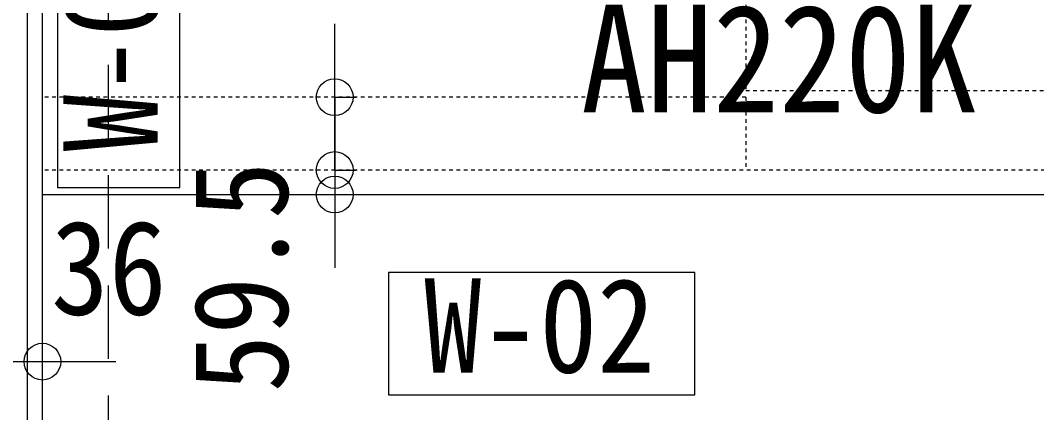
# Model space of a CAD drawing. Units: millimetres at full size, sheet at 1:30. Extents: x -17796 to 21385, y -23279 to 7734.
# Drawn here: x -11392 to -10562, y 2734 to 3055 of the extents above; entities that cross this region are included whole.
import ezdxf
from ezdxf.enums import TextEntityAlignment as Align

# ---------------------------------------------------------------- set-up
doc = ezdxf.new("R2010")
doc.units = ezdxf.units.MM
doc.header["$LTSCALE"] = 30
doc.linetypes.add('DASHED2', pattern=[3, 2, -1])
doc.linetypes.add('USER7', pattern=[0.2, 0.1, -0.1])
for name, color, linetype, lineweight in [('0-1_(W)電灯', 253, 'Continuous', 18), ('E-8_緑点線', 7, 'DASHED2', 9), ('E-B_ﾊｯﾁﾝｸﾞ', 5, 'Continuous', 9)]:
    doc.layers.add(name, color=color, linetype=linetype, lineweight=lineweight)
doc.styles.add('ＭＳ ゴシック', font='')
doc.styles.get('ＭＳ ゴシック').set_extended_font_data('MS Gothic')

msp = doc.modelspace()

# ---------------------------------------------------------------- linework, layer by layer
at = {"layer": '0-1_(W)電灯', "color": 171}
for p, q in [((-11135.16, 3021.92), (-11135.16, 3051.92)), ((-11135.16, 2962.42), (-11135.16, 2992.42)), ((-11135.16, 2991.92), (-11117.66, 2991.92)), ((-11135.16, 2932.42), (-11117.66, 2932.42)), ((-11135.16, 2932.42), (-11135.16, 2912.42)), ((-11135.16, 2912.42), (-11117.66, 2912.42)), ((-11135.16, 2902.42), (-11135.16, 2872.42)), ((-11135.16, 2882.42), (-11135.16, 2852.42)), ((-11373.72, 2755.17), (-11373.72, 2793.46)), ((-11409.72, 2775.96), (-11373.72, 2775.96)), ((-11379.72, 2775.96), (-11349.72, 2775.96)), ((-11343.72, 2775.96), (-11313.72, 2775.96))]:
    msp.add_line(p, q, dxfattribs=at)
at = {"layer": '0-1_(W)電灯', "color": 7}
for p, q in [((-11135.16, 2991.92), (-11135.16, 3021.92)), ((-11135.16, 2932.42), (-11135.16, 2962.42)), ((-11135.16, 2932.42), (-11135.16, 2902.42)), ((-11135.16, 2912.42), (-11135.16, 2882.42)), ((-11409.72, 2775.96), (-11379.72, 2775.96)), ((-11373.72, 2775.96), (-11343.72, 2775.96))]:
    msp.add_line(p, q, dxfattribs=at)
at = {"layer": '0-1_(W)電灯', "color": 4, "linetype": 'USER7'}
msp.add_line((-10799.72, 2991.92), (-10799.72, 2932.42), dxfattribs=at)
at = {"layer": '0-1_(W)電灯', "color": 6}
msp.add_line((-11373.72, 2912.42), (-9208.72, 2912.42), dxfattribs=at)
at = {"layer": '0-1_(W)電灯', "color": 142, "linetype": 'USER7'}
msp.add_lwpolyline([(-11129.72, 3397.42), (-10799.72, 3397.42), (-10799.72, 2997.42), (-9139.72, 2997.42)], dxfattribs=at)
at = {"layer": '0-1_(W)電灯', "color": 30}
msp.add_lwpolyline([(-11386.22, 3381.92), (-11386.22, 2681.42), (-11786.22, 2681.42), (-11786.22, 1342.42)], dxfattribs=at)
at = {"layer": '0-1_(W)電灯', "color": 4}
msp.add_lwpolyline([(-11773.72, 1342.42), (-11773.72, 2668.92), (-11373.72, 2668.92), (-11373.72, 3297.42), (-11134.72, 3297.42)], dxfattribs=at)
at = {"layer": '0-1_(W)電灯', "color": 2}
for points in [[(-11261.43, 2918.22), (-11261.43, 3168.22), (-11361.43, 3168.22), (-11361.43, 2918.22)], [(-11091.3, 2748.72), (-10841.3, 2748.72), (-10841.3, 2848.72), (-11091.3, 2848.72)]]:
    msp.add_lwpolyline(points, close=True, dxfattribs=at)
at = {"layer": '0-1_(W)電灯', "color": 4, "linetype": 'USER7'}
for points in [[(-10799.72, 2991.92), (-10864.72, 2991.92), (-11373.72, 2991.92)], [(-9139.72, 2932.42), (-10864.72, 2932.42), (-11373.72, 2932.42)]]:
    msp.add_lwpolyline(points, dxfattribs=at)
at = {"layer": '0-1_(W)電灯', "color": 171}
msp.add_lwpolyline([(-11135.16, 2991.92), (-11135.16, 2932.42), (-11117.66, 2932.42)], dxfattribs=at)
at = {"layer": '0-1_(W)電灯', "color": 7}
for centre in [(-11135.16, 2991.92), (-11135.16, 2932.42), (-11135.16, 2932.42), (-11135.16, 2912.42), (-11373.72, 2775.96)]:
    msp.add_circle(centre, 15, dxfattribs=at)
at = {"layer": 'E-B_ﾊｯﾁﾝｸﾞ', "linetype": 'DASHED2'}
msp.add_line((-11319.72, 2058.22), (-11319.72, 3298.06), dxfattribs=at)

# ---------------------------------------------------------------- texts
at = {"layer": '0-1_(W)電灯', "color": 2, "style": 'ＭＳ ゴシック', "width": 0.9}
msp.add_text('W-02', height=76.97, rotation=90, dxfattribs=at).set_placement((-11256.63, 2947.22), align=Align.BOTTOM_LEFT)
at = {"layer": '0-1_(W)電灯', "color": 9, "style": 'ＭＳ ゴシック', "width": 0.9}
msp.add_text('59.5', height=76.97, rotation=90, dxfattribs=at).set_placement((-11150.36, 2750.92), align=Align.BOTTOM_LEFT)
msp.add_text('36', height=76.97, dxfattribs=at).set_placement((-11366.61, 2791.16), align=Align.BOTTOM_LEFT)
at = {"layer": '0-1_(W)電灯', "color": 2, "style": 'ＭＳ ゴシック', "width": 0.9}
msp.add_text('W-02', height=76.97, dxfattribs=at).set_placement((-11062.3, 2743.92), align=Align.BOTTOM_LEFT)
at = {"layer": 'E-8_緑点線', "color": 5, "style": 'ＭＳ ゴシック', "width": 0.9}
msp.add_text('AH220K', height=87.98, dxfattribs=at).set_placement((-10934.2, 2953.1), align=Align.BOTTOM_LEFT)

doc.saveas('drawing.dxf')
